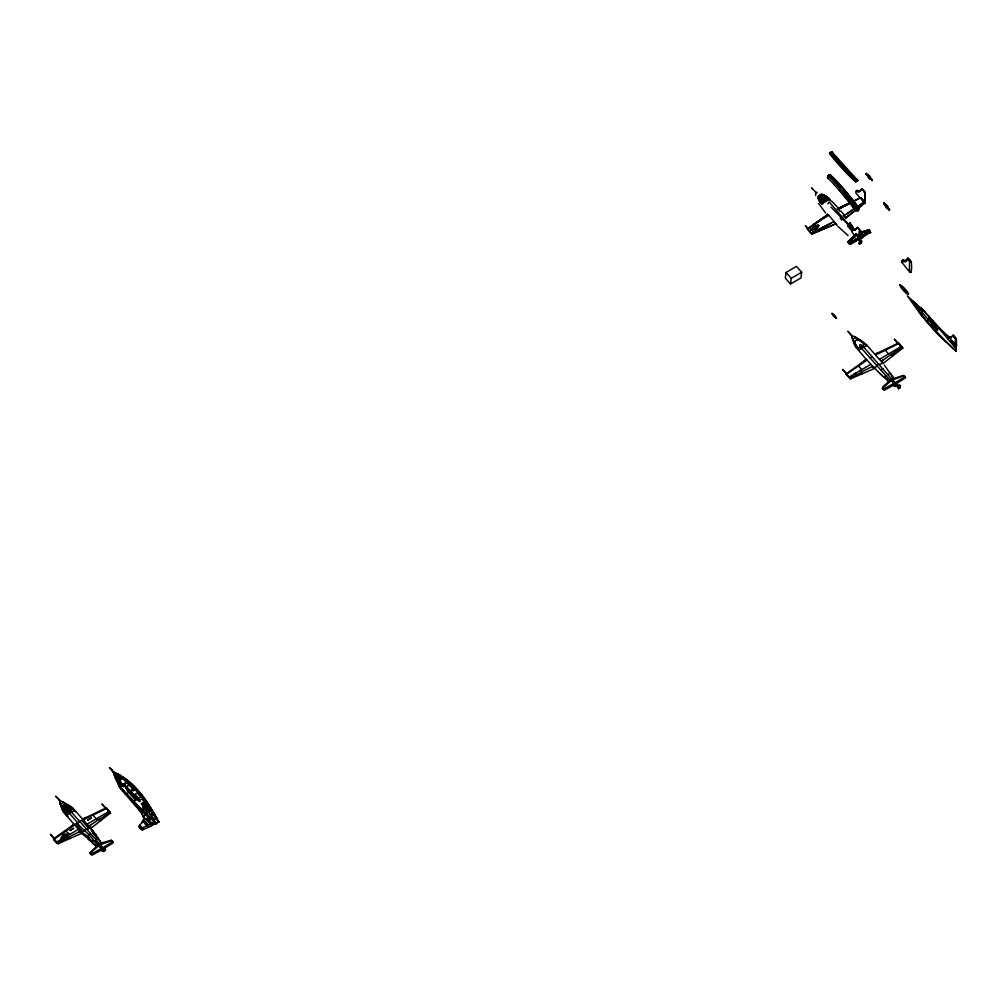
<?xml version="1.0" encoding="UTF-8"?>
<svg xmlns="http://www.w3.org/2000/svg" width="1007" height="1007" viewBox="0 0 1007 1007"><rect width="100%" height="100%" fill="white"/><g stroke="black" fill="none" stroke-linecap="round" stroke-linejoin="round"><path stroke-width="1.5" d="M91.662 829.541L91.071 828.32A5.173 4.242 6.9 0 1 91.209 828.018L110.443 813.09M883.303 363.779L867.04 345.414L860.532 339.988L855.698 337.622M956.071 351.065L956.31 345.313M860.746 231.081L860.582 240.623A14.249 11.681 6.9 0 1 858.266 239.2L858.254 239.251A14.312 11.631 5.7 0 0 860.104 240.396L860.607 231.157L857.549 227.418L860.746 231.081L859.991 241.315A14.312 11.744 6.9 0 1 857.712 239.83M118.008 775.126L118.234 776.284M856.114 190.915L855.837 193.004L864.774 203.074L865.114 192.564L864.107 191.116A9.164 3.348 61.8 0 0 863.326 190.147L862.005 188.85L859.109 191.657A6.898 2.845 57.3 0 1 857.763 191.771L857.498 191.682A6.936 2.857 57.3 0 1 856.302 191.04L857.486 190.348A6.936 2.53 61.8 0 0 858.543 191.066L858.782 191.179A6.898 2.518 61.8 0 0 859.978 191.154L862.03 188.838M862.949 200.242L864.963 202.91L865 192.627A9.151 3.562 59.6 0 0 861.728 189.001L859.135 191.62M910.869 261.669L910.63 261.329A8.434 3.285 59.6 0 0 908.352 258.875L907.42 259.416A8.434 3.285 59.6 0 1 909.699 261.883C908.289 276.233 912.77 275.918 911.285 261.744A9.151 3.562 59.6 0 0 908.012 258.119L905.23 261.631A7.452 2.895 59.6 0 1 902.297 260.775L903.153 259.693A6.722 2.618 59.6 0 0 905.784 260.473L908.012 258.119M864.799 200.531L864.774 203.074L864.9 192.689L863.767 191.305A9.164 3.789 57.3 0 0 862.898 190.399M119.38 776.951L118.461 776.535L119.279 776.687M117.743 777.366L117.467 776.838M116.661 775.793L116.85 774.836L117.164 775.466M851.746 225.895L851.532 224.825L852.212 226.109M86.451 837.27L83.43 834.375L83.946 833.947C85.595 833.544 91.587 841.55 89.396 837.988C87.508 835.999 80.661 833.393 85.708 836.037M117.529 777.379L117.353 776.8M119.468 778.159L119.329 778.361M825.941 196.529L825.979 197.108M859.563 231.698L859.651 230.641L859.613 232.869M956.537 345.288L956.247 342.783L956.524 345.401M922.664 309.111L921.896 315.934L937.97 334.211L955.97 351.153L955.328 350.6M830.976 207.064L852.4 228.954L852.186 230.905L847.365 225.933M927.636 322.039L927.976 318.892L937.681 330.095L922.286 312.724M935.528 324.002L935.339 325.764L928.706 318.363L928.869 315.871M921.858 309.225L907.408 295.932L921.82 315.934M786.039 272.494L785.347 278.196L790.545 284.037L800.968 277.907L801.66 272.205L796.461 266.364L786.039 272.494L791.238 278.335L790.545 284.037M815.557 191.997L811.642 187.831L812.108 188.599M812.095 233.939L812.309 232.416L822.971 227.607L821.183 228.476M812.095 233.876L812.309 232.416M813.316 232.529L814.776 231.169M825.551 200.72L826.03 201.815L825.186 201.123L826.067 199.927L827.918 200.708L826.835 199.99M822.694 227.28L823.965 228.954L822.694 227.28L833.695 221.741L835.432 224.209L833.695 221.741M851.016 202.306L837.371 208.877L849.165 203.124M828.509 215.045A5.299 2.064 59.6 0 1 828.774 215.284A116.774 45.479 59.6 0 1 835.659 223.516L837.031 225.241L835.256 224.058L811.894 234.027L807.375 228.941L827.754 214.478A4.808 1.876 59.6 0 0 827.263 214.025A3.197 1.246 59.6 0 0 827.691 214.478L827.741 214.529A5.299 2.064 59.6 0 1 828.245 214.818M845.641 217.663L855.233 210.589L853.974 208.915L844.03 215.674L845.855 218.104L844.067 215.951M845.943 218.041L855.258 210.463M848.939 243.14L848.763 242.888A10.498 8.61 6.9 0 1 848.108 242.058L856.378 233.888M870.186 232.579C869.607 230.024 865.756 236.293 858.845 239.578L862.256 237.576L850.5 244.122L849.82 243.379L853.105 241.491M846.535 214.252L853.974 208.915M852.136 231.132L852.564 229.042A8.383 5.299 -10.2 0 0 852.765 229.319L852.803 229.344M851.456 242.448L853.118 241.365L850.449 242.435L849.82 243.379L850.487 244.122L849.832 243.329M853.055 241.441L855.635 240.031M858.53 236.091A23.35 9.088 59.6 0 1 859.588 237.35L853.47 240.61M857.674 206.271L858.342 205.843M858.656 238.004L860.104 237.161L855.333 239.465M858.681 206.347L860.985 204.043M856.328 239.628L857.989 238.458M861.312 204.471L863.2 202.545M866.297 174.274L866.284 173.191L867.807 176.288A2.442 0.957 59.6 0 0 870.363 179.17L870.463 179.082M863.666 235.323L865.567 234.065L860.343 236.507M863.364 234.757L860.318 236.645M872.049 179.8L872.062 180.882L870.539 177.773A2.442 0.957 59.6 0 0 867.984 174.903L867.845 175.142M869.658 231.988L870.174 232.579L868.235 231.95L865.24 233.674M866.221 233.674L867.87 232.73L863.691 235.147M868.223 232L867.858 232.781M883.844 202.91L885.254 205.743A2.442 0.957 59.6 0 0 887.809 208.613L887.973 207.228A2.442 0.957 59.6 0 0 885.417 204.358L885.203 205.315M889.483 209.255L889.395 210.06L887.91 208.411L889.508 210.337L888.036 207.48M911.184 272.104L909.824 272.217L901.819 262.311L902.033 260.549M903.015 259.579L902.297 260.775M897.992 385.845L898.521 388.715L900.157 387.745L900.409 385.744L899.629 384.875L897.992 385.845L898.521 388.715M911.197 300.325L915.476 303.258M913.764 304.441L914.041 302.15M921.72 310.294L921.657 308.784M927.472 322.467L912.04 301.32M935.516 327.388L935.868 324.443M947.713 338.604L947.977 336.464M952.672 335.696L955.429 339.057L954.598 346.307L956.348 348.284M954.397 344.281L950.709 339.976A2.253 0.881 59.6 0 1 950.784 339.699L954.472 343.865M955.794 351.015L956.058 348.85M105.785 814.663L108.013 813.14M90.781 841.336C100.511 842.104 77.149 825.866 77.577 822.618L68.161 811.932L65.921 813.241L64.234 811.428A12.575 10.322 6.9 0 1 62.61 808.369C61.314 799.822 69.81 816.136 67.419 810.635A1.838 1.51 6.9 0 1 67.318 809.955L68.237 809.439L69.81 810.295L95.841 839.548M118.725 776.045L118.36 775.692M118.197 775.591L112.872 771.727L120.022 775.1L128.77 781.835A3.373 2.769 6.9 0 1 129.941 782.59L138.349 791.15A38.228 31.355 6.9 0 1 142.553 795.958L148.13 803.687L158.665 822.14L141.924 798.929L139.104 800.464L129.878 790.709L139.545 801.245L131.514 793.503L129.853 790.722L139.935 801.547L132.068 794.095L129.966 790.898A9.743 7.993 6.9 0 0 133.037 790.696L134.019 790.445M119.531 777.266L119.443 777.039M126.92 788.859L126.114 788.619L126.895 789.047M64.586 804.643L62.711 805.663L62.321 807.752A9.881 8.106 6.9 0 0 63.24 809.464L65.921 813.241M858.216 236.406L859.21 236.456L858.216 236.406L859.412 234.832M859.084 234.027L859.047 234.694L859.6 233.272M858.971 235.084L858.606 234.304M859.273 233.473L859.273 232.479M845.175 190.575L837.95 182.456A55.851 21.751 59.6 0 0 831.404 175.948L830.158 175.13L828.534 176.25A3.059 1.863 -49.3 0 0 827.754 178.088L827.603 178.176A3.411 1.573 20.5 0 1 827.376 177.798L828.144 175.847M117.92 775.314L124.566 780.412L132.181 788.217M64.586 811.453L67.545 809.59M856.944 208.323L856.605 208.625A136.297 53.081 59.6 0 0 842.607 191.179L835.344 182.884A58.217 22.67 59.6 0 0 828.522 176.099A3.097 1.888 -49.3 0 0 827.628 178.163L828.509 176.099A2.014 1.221 -49.3 0 1 829.315 175.407A2.681 0.881 56.3 0 0 828.409 175.608L827.59 176.993M91.788 841.625L89.925 839.46M824.217 196.768L821.85 198.027A32.677 12.726 59.6 0 0 819.912 196.428C815.746 194.792 819.786 203.414 822.077 204.119L826.13 200.317M818.15 196.856L818.477 197.712A29.216 11.379 59.6 0 1 820.491 199.285L821.347 199.877M860.079 346.597L859.638 345.753A1.85 1.51 6.9 0 1 859.6 345.049L860.469 344.532L862.105 345.388M91.297 829.076L91.171 827.817M815.796 227.456C816.262 224.611 811.063 228.312 814.323 228.249L814.864 229.445L815.393 228.337L816.815 228.325L816.085 227.708M62.535 806.431L63.227 805.6M141.911 822.606L144.832 821.788L144.693 821.108L145.348 821.876L143.661 821.8L144.807 818.59L144.051 815.871M816.539 192.853L816.211 193.206M849.606 223.755L849.681 222.623L849.593 223.932M854.578 230.049L849.832 222.811M836.49 318.413L835.458 316.45A11.757 9.642 6.9 0 0 834.74 315.581L834.665 315.506A7.527 6.18 6.9 0 0 832.046 313.416A7.527 6.18 6.9 0 0 833.67 316.097L833.733 316.185A11.757 9.642 6.9 0 0 834.513 316.991L836.49 318.413L832.046 313.416M118.801 777.706L117.945 777.857M67.343 809.88L68.3 812.083M61.565 839.209C60.307 838.164 62.749 834.602 64.952 834.287A2.606 2.14 6.9 0 1 65.921 834.513L66.248 834.677A4.053 3.323 6.9 0 1 66.6 834.929L68.904 834.211L66.701 834.992A5.274 4.318 6.9 0 0 66.21 834.652L66.11 834.602A2.694 2.203 6.9 0 0 64.964 834.274A2.341 1.913 6.9 0 0 63.579 834.526L63.164 834.778A2.316 1.901 6.9 0 0 62.623 835.42L63.177 837.623M118.209 776.259L118.952 776.246M64.914 804.492L67.57 805.147L72.441 809.414L70.402 810.937M89.824 852.879L91.864 855.233L101.266 850.185L103.129 851.532L105.546 850.16L104.552 848.259L113.401 842.595L111.286 840.279M155.921 823.65L158.741 822.014L158.489 820.957M897.791 385.278L896.847 383.352L905.696 377.688L903.619 375.359L894.078 378.431M856.605 208.625L856.642 208.55A136.524 53.17 59.6 0 0 842.632 191.078M816.941 192.84C817.432 190.789 813.946 194.351 816.161 193.583M69.407 813.467C63.617 818.376 60.848 805.864 59.69 801.194M851.972 336.3C852.904 340.983 856.567 353.91 861.526 348.284M61.616 840.555L66.538 838.541M99.328 843.904L98.648 843.728L111.324 840.266M890.868 378.77L893.914 378.468M128.002 791.087L129.135 791.074L128.367 791.225M156.135 823.713C154.675 823.676 141.685 819.685 150.635 819.786L135.014 804.19L118.675 785.347L140.703 808.634L155.582 821.863L156.135 823.713L127.436 795.429A374.591 307.223 6.9 0 1 121.721 788.758L116.699 781.168L113.539 772.596L109.461 767.611L114.332 772.696C135.492 781.369 148.47 803.385 158.842 821.939M62.635 805.814C60.949 806.796 64.435 811.277 62.572 808.18M839.007 190.122L841.361 192.803A133.969 52.175 59.6 0 1 852.841 206.926L855.157 209.997A3.411 2.102 42.4 0 0 855.686 210.438L857.599 211.105L859.172 208.625A3.323 3.222 -50.2 0 0 858.958 207.757L857.335 208.122M818.452 195.924L821.511 194.124L826.432 196.554M818.15 198.278L818.313 197.473M819.371 200.846L820.894 198.845M822.719 203.238L822.077 204.119L820.957 202.948L823.739 199.827L827.276 198.203M142.365 821.926L143.913 818.666L141.672 813.014L120.034 788.053L118.511 784.289M94.092 832.663C90.026 830.762 96.559 837.132 97.654 838.013C92.531 828.031 87.181 827.301 95.803 836.037M63.68 805.097L62.296 806.267A1.359 1.108 6.9 0 0 62.258 806.871L63.34 809.641M855.975 340.19L854.528 342.594L858.216 348.334L860.456 347.025L861.614 348.384L863.729 347.151L891.673 379.035M834.148 184.696L841.5 192.727A133.969 52.175 59.6 0 1 852.979 206.85L855.157 209.997L857.372 208.034M857.209 211.105L858.82 210.161M144.681 822.568C145.977 823.89 145.625 821.662 144.681 822.568M818.515 197.775L820.088 196.101L823.512 194.842M820.05 199.94L822.039 198.039M821.662 201.992L825.06 199.096M855.056 229.911L857.549 227.418M905.784 260.473L905.23 261.631L908.301 258.837M856.982 228.01L855.295 229.772A6.722 2.656 58.9 0 1 853.483 229.583A15.609 8.245 -15.1 0 0 853.206 229.42A13.154 7.653 -12.8 0 0 852.942 229.269A8.383 5.299 -10.2 0 0 852.577 229.055M951.325 337.043L949.689 337.584L945.472 334.324L920.587 307.651M146.607 824.091L146.506 823.222L145.65 823.411A1.284 1.045 6.9 0 0 145.31 823.676L145.449 824.041M861.438 189.19L862.609 190.122M119.72 785.901L121.822 784.667L118.096 779.582A4.683 3.839 6.9 0 0 117.391 778.826A4.242 3.474 6.9 0 0 115.679 777.908C116.774 777.694 125.334 785.447 119.481 785.536M89.787 852.904L96.546 846.333L91.41 841.94M883.768 377.071L885.971 375.687L889.911 379.752M888.539 381.729C890.012 375.875 898.093 389.659 894.845 384.548L884.159 390.326C876.87 385.278 896.796 383.34 883.063 376.429M856.441 233.964L848.75 242.146L857.095 234.883M856.214 233.775L847.831 241.894A10.662 8.748 6.9 0 0 848.813 243.216L849.631 244.034L849.052 243.467A10.548 8.66 6.9 0 0 850.046 244.374M850.16 240.132L848.725 242.121L857.121 234.719M854.918 340.907L854.578 341.373A1.359 1.108 6.9 0 0 854.553 341.965L855.623 344.734M96.244 846.635L97.327 845.653M857.146 234.568L848.133 242.272A28.221 10.989 59.6 0 0 848.989 243.329L849.002 243.203A30.046 11.706 59.6 0 0 848.309 242.397L848.297 242.385M102.5 849.379L103.998 850.839L98.371 845.981L90.051 853.37A4.808 3.94 6.9 0 0 90.353 853.785L90.567 854.024M890.666 381.074L882.308 388.425A4.808 3.94 6.9 0 0 882.648 388.878L882.912 389.168M819.295 196.944L820.176 196.189M63.227 809.477L68.854 806.078A12.839 10.523 6.9 0 0 67.293 804.983L63.781 805.034M59.337 843.237C57.336 844.546 52.918 840.178 54.202 838.315L73.977 824.305L83.455 834.35M862.458 373.66L861.111 372.149L872.138 366.573L874.013 368.675L850.474 378.859L845.981 374.063L866.259 359.411L878.746 372.363M54 838.479L50.35 834.325L54.227 838.29M841.852 187.503L836.968 182.04A57.965 22.582 59.6 0 0 830.171 175.294L830.158 175.142A58.217 22.67 59.6 0 1 836.968 181.915L844.244 190.235A136.297 53.081 59.6 0 1 858.241 207.669A3.059 0.692 -36.1 0 1 858.807 207.857L865.139 202.785L860.607 197.699L853.294 201.136M68.967 837.421L66.286 838.202M71.912 825.765L73.889 824.217M864.207 360.858L866.184 359.31L858.581 350.386M859.915 206.787L865.139 202.734M883.164 359.965L881.717 360.947L883.592 363.061L902.738 348.183L898.194 343.123L875.146 354.187L878.431 352.614M846.459 373.433L842.632 369.418L846.283 373.572M61.326 838.667L63.139 837.597L65.228 838.29A2.165 1.775 6.9 0 0 65.896 838.151L66.676 837.711A2.19 1.8 6.9 0 0 67.205 836.893L67.268 836.578A1.8 1.473 6.9 0 0 67.268 835.948L66.852 835.193M900.472 348.699L900.95 347.856M862.546 203.087L863.188 202.621M107.963 813.165L110.518 813.039M893.209 353.13L894.292 352.865M898.106 350.285L900.61 348.611M858.694 206.196L860.683 204.824M863.553 202.961L864.824 202.709M104.111 816.375L106.087 815.003M890.427 355.043L893.473 353.381M895.412 351.594L898.382 350.096M63.189 805.348L67.444 810.887M74.682 825.048L54.252 839.095M846.535 374.189L866.964 360.141M91.31 827.955L89.434 825.853L90.869 824.871M104.376 816.199L98.145 819.95M901.215 348.107L902.083 347.579M863.565 202.885L864.963 202.91M89.434 825.853L99.378 819.119M881.717 360.947L891.661 354.212M821.939 197.951L825.904 196.352L828.623 198.291M894.153 352.966L895.374 351.569M64.561 837.446L62.963 836.817L64.007 836.15L63.68 834.929L65.014 835.596C67.268 833.783 64.612 836.867 66.865 836.943L65.417 836.943L64.901 838.063L64.637 837.434M857.662 206.448L858.329 206.007M820.403 220.457L807.375 228.941L811.906 233.989L833.494 224.8M861.325 204.358L862.558 202.999M850.046 244.374L870.539 232.176M911.285 261.744L909.976 262.16M62.321 807.69L67.104 804.883L69.156 806.343M857.121 208.26L858.279 207.58A3.097 0.705 -36.1 0 1 858.921 207.782M120.299 779.053L121.356 778.386M840.404 208.134L845.54 204.95M144.555 823.374L146.141 822.392M146.216 825.299L147.777 824.343M150.786 826.256L147.576 827.326L156.349 823.424M848.876 243.279L848.07 242.171M828.774 215.284L813.794 224.322L827.792 214.617M867.619 232.441L868.223 232.063M812.561 228.085L810.459 229.344C811.579 232.063 813.291 228.69 815.204 229.697A2.442 2.027 6.8 0 0 817.155 228.551C819.799 224.712 818.955 225.065 814.6 225.631A2.442 2.027 5.9 0 0 812.649 226.789L813.555 229.206L811.264 229.974M810.748 229.395L812.699 228.224M865.214 233.851L865.919 233.498M862.647 235.386L863.339 234.971M811.076 229.76L812.951 228.639M816.652 226.437L818.515 225.329M816.841 226.651C822.48 225.304 814.512 224.46 817.105 227.091M860.305 236.783L860.998 236.368M853.772 240.975L855.66 239.855M74.178 810.66L74.757 810.32L91.008 828.597M867.04 345.414L863.842 347.277M65.946 831.052L69.496 834.551M823.071 197.196L819.774 194.515L820.969 195.509L821.901 195.043M820.982 195.522L821.75 196.05M823.789 197.938L824.569 198.58L822.379 196.68A36.617 14.262 59.6 0 0 820.29 194.993L820.365 194.943A36.617 14.262 59.6 0 1 822.455 196.642L821.687 196.088M825.312 201.211L827.2 200.103M852.778 241.063L853.772 241.051M849.832 243.354L850.449 242.385M791.238 278.335L801.66 272.205M901.819 262.311L902.75 261.757M59.602 800.338L55.612 796.185L60.647 800.955A34.968 28.687 6.9 0 1 63.517 802.164L60.344 804.316M851.57 335.671L852.929 336.048A34.968 28.687 6.9 0 1 855.812 337.257L852.627 339.409A22.557 18.504 6.9 0 1 852.035 336.376L847.894 331.278L851.897 335.432M113.439 771.79L115.201 777.719M114.458 775.805L117.643 773.93M116.107 779.632L117.416 778.864M70.805 807.803L67.57 809.628M117.102 781.659L118.876 780.614M67.859 811.592L69.898 810.396M66.021 813.102L67.721 812.146M864.51 344.293L860.456 347.025M71.447 812.07L69.244 813.19M71.673 812.133C79.402 809.98 66.512 803.863 63.403 802.516M128.229 782.061L128.921 781.646M126.127 788.129L126.832 788.317L126.013 787.512M126.013 788.494L127.046 788.443M126.404 788.393L126.467 788.355M128.317 790.482C127.788 790.117 126.064 789.198 128.254 789.236M127.423 789.035L128.606 790.52L127.851 790.973L127.977 790.205M134.069 788.217L134.862 787.751M125.346 794.233L126.165 793.755M77.577 822.618L75.739 823.701L82.436 831.241L84.248 830.171M79.78 821.322L81.592 820.264L88.301 827.792L86.489 828.862M126.19 793.957L128.758 792.446L135.328 799.936L132.861 801.333M77.728 822.782L79.931 821.498M861.74 348.535L870.023 357.888L872.226 356.591M86.136 817.508L82.851 819.081L105.873 808.017L109.788 812.397M66.16 834.627L68.338 833.406M61.037 838.327L62.837 837.258M56.845 841.978L78.584 829.214M87.181 824.179L108.92 811.415L107.346 812.334M849.115 377.084L870.879 364.307M879.476 359.272L901.202 346.509L899.641 347.428M853.911 374.314L855.988 373.094M859.537 371.004L861.69 369.707M131.98 801.648L132.836 801.144M84.399 830.347L86.64 829.025M133.276 801.698L137.393 799.281M876.694 365.44L878.935 364.119M81.869 832.726L84.903 830.901M87.143 829.592L90.24 827.779M874.126 367.794L877.185 365.994L885.921 375.724M879.426 364.685L882.598 362.961M93.097 831.618L91.65 829.642L93.047 831.606M88.566 834.967L90.492 833.406M880.848 370.06L883.026 368.776M95.476 834.639L101.506 843.413L97.943 838.013M888.073 374.466L890.314 373.144L893.788 378.519L884.398 365.201M143.271 816.249L146.267 814.487M101.329 848.523L90.819 854.276M100.574 844.684L102.613 847.768L112.822 841.776A7.968 6.533 6.9 0 0 112.18 840.971A4.808 3.94 6.9 0 0 111.79 840.606L100.574 844.684L100.058 843.879M893.624 383.617L883.051 389.319M892.869 379.777L894.908 382.861L905.117 376.87A7.968 6.533 6.9 0 0 904.475 376.064A4.808 3.94 6.9 0 0 904.085 375.699L892.869 379.777L892.353 378.972M145.298 824.255L146.909 823.311M103.218 851.519L101.292 850.172L102.538 849.442L99.882 845.88A1.422 1.171 6.9 0 1 100.486 846.157C102.16 847.529 103.419 849.354 104.917 848.863M892.743 381.225A1.422 1.171 6.9 0 0 892.189 380.973L892.164 380.973A1.422 1.171 6.9 0 1 892.768 381.25L895.575 383.994L897.212 383.957M152.712 820.378L156.563 818.112M146.795 824.242L147.702 824.607L146.997 825.778L142.088 827.981L143.435 829.541M150.119 823.374L147.312 819.585L152.17 825.45L146.015 819.899A1.498 1.234 6.9 0 1 146.141 819.408L146.204 819.346A2.253 1.85 6.9 0 1 146.607 819.043L148.57 819.283L150.484 823.097M895.513 386.625C890.603 383.957 898.659 388.778 897.375 384.246M898.76 386.701L900.409 385.744M155.783 823.323L158.816 821.548M909.699 261.883L910.63 261.329M861.35 236.494L862.999 235.537M145.612 813.631L151.629 810.144M852.816 241.189L853.458 240.786M857.637 238.332L858.329 237.942M119.984 785.611L118.285 784.252L121.746 790.042M850.437 242.486L851.129 242.095M855.308 239.679L856 239.288M57.751 843.035L61.024 840.87M150.068 814.361L153.215 812.548M838.39 209.632L850.588 202.684M128.342 782.124L119.43 787.134M118.197 783.798L120.274 782.628M148.281 812.07L150.081 811.05L148.016 808.671L146.242 809.666L154.335 819.383M66.235 812.976L63.68 810.295M134.208 788.305L129.979 790.659L124.453 784.277M68.841 837.069L69.533 836.691M820.579 219.602L824.393 217.487M128.204 789.903L127.234 790.168L127.851 789.853M844.533 206.183L849.895 203.351M853.911 201.236L860.607 197.699M60.898 840.933L61.654 840.618M817.697 229.848L818.414 229.483M814.764 231.283L815.431 230.943M820.441 228.828L818.729 229.709M833.658 222.069L836.125 224.234M850.034 378.128L861.388 372.452M824.569 198.58L826.193 200.28L828.434 199.373L830.221 199.89M875.826 354.942L898.622 343.614M83.531 819.849L106.339 808.52M815.771 231.182L818.011 230.087M822.669 227.494L830.851 223.453M126.97 789.815L127.813 789.412M820.139 228.614L820.869 228.274M812.297 232.491L813.266 232.466M856.277 339.963L859.374 339.963L864.736 344.507M147.752 827.527L142.1 830.02L139.369 827.301L138.903 826.332L143.359 820.579L143.913 818.288L143.233 815.594L138.916 809.741M81.542 833.381L58.33 843.677C50.161 833.934 53.774 841.084 58.167 843.765M105.697 808.118L101.971 804.014L105.471 808.218M869.519 231.069L868.877 230.313L861.035 233.183M891.925 354.502L893.045 355.71M99.718 819.371L100.763 820.617M861.01 233.423L868.374 230.603L860.796 232.579M859.89 233.725L868.374 230.59L860.343 232.793M858.128 207.706L858.279 207.58A136.524 53.17 59.6 0 0 844.256 190.109M78.873 831.971L79.956 831.593M860.33 232.441L868.399 229.81A10.662 8.748 6.9 0 1 869.645 230.981L870.35 231.887L869.582 231.107A28.221 10.989 59.6 0 1 868.638 230.011L868.877 230.313A30.046 11.706 59.6 0 1 869.582 231.107L869.935 231.497M860.393 232.604L868.512 230.087A10.498 8.61 6.9 0 1 869.331 230.855L868.475 229.898L869.519 231.056M826.118 198.429L828.169 198.165L829.378 199.336M146.317 824.255L145.486 824.078M857.095 339.611L861.438 341.436M146.493 809.905L147.009 809.766A2.593 2.127 6.9 0 0 147.714 809.364L147.903 809.2A2.643 2.165 6.9 0 0 148.319 808.634L148.407 808.42A3.424 2.807 6.9 0 0 148.532 807.702M133.667 790.608L132.471 788.557M142.805 829.718L140.854 829.088L138.953 826.269M81.806 833.532L82.7 833.607M118.675 776.712L119.229 776.762M125.044 786.845L126.24 787.008M126.165 788.582L127.159 788.557M859.978 191.154L859.626 191.267A6.722 2.618 59.6 0 1 856.869 190.575L856.73 190.449M822.706 194.804L823.802 194.955M60.445 804.266L60.319 804.253A22.557 18.504 6.9 0 1 59.753 801.282L59.275 800.578M70.289 810.711L67.859 809.452M62.346 807.173L62.258 806.871A1.422 1.171 6.9 0 1 62.522 805.927L62.56 805.927M68.048 809.427L69.231 809.804L63.995 804.87M64.511 838.239L66.752 837.648L67.268 835.961M128.103 789.526L126.945 788.72L128.669 790.482L128.04 790.558M115.113 777.391L115.541 777.442A3.575 2.933 6.9 0 1 116.724 777.819L117.416 778.247A4.909 4.015 6.9 0 1 118.247 779.066L122.93 785.208M145.373 809.93L144.794 809.817A2.694 2.215 6.9 0 1 143.812 809.351A3.235 2.656 6.9 0 1 143.221 808.797L142.944 808.369A3.021 2.48 6.9 0 1 142.704 807.224A3.273 2.681 6.9 0 1 142.793 806.745L142.868 806.531A2.58 2.115 6.9 0 1 143.258 805.952L144.366 805.285A2.87 2.354 6.9 0 1 145.423 805.109L146.002 805.159A3.071 2.518 6.9 0 1 147.928 806.154L148.23 806.569M115.264 777.731L118.411 779.909M822.442 194.338L823.411 194.842A29.216 11.379 59.6 0 1 825.299 196.365L826.155 197.045M99.378 843.942L95.728 839.41L98.031 838.051L95.69 835.873M114.294 772.659C134.422 780.928 146.519 800.716 157.193 818.741M78.332 829.365L79.024 829.68M855.61 337.169L866.826 345.225M63.328 802.063L74.543 810.132M125.787 787.587L126.618 788.229M824.569 195.371L826.533 196.617M860.431 232.051L859.235 230.88M93.991 832.676L93.11 832.072L93.978 833.28C92.921 833.884 96.81 836.527 95.438 834.576M100.448 846.132L101.833 847.265M64.775 804.58L71.434 809.968M852.979 229.483L853.03 229.52A15.609 8.245 -15.1 0 0 853.281 229.672L853.307 229.697A6.722 2.58 60.3 0 0 854.893 229.999M953.1 335.155L956.398 339.283M821.397 194.477L822.241 195.056A32.677 12.726 59.6 0 1 824.179 196.655L825.211 197.586M850.462 378.871L846.044 373.748L850.613 378.77M67.079 804.895L64.889 804.48L71.648 809.88M947.965 337.03L950.898 338.503L951.628 336.816M852.438 226.285L853.067 228.501L852.388 227.595M98.371 845.981L93.538 840.442M848.083 235.575L837.95 226.437M825.375 196.428L828.497 199.373M822.568 198.794L824.909 201.148L821.863 198.152A32.677 12.726 59.6 0 0 819.836 196.478M837.371 208.877L837.308 208.827A5.299 2.064 59.6 0 1 837.61 208.978M821.271 199.952L823.613 202.281M91.738 842.23L95.149 845.213A33.13 27.164 6.9 0 0 96.559 846.321M883.705 377.033L887.356 380.243A33.13 27.164 6.9 0 0 888.854 381.414M946.593 342.304L927.548 321.963M953.553 348.963L933.199 329.125L919.605 312.862M880.382 373.924L882.522 375.926L878.973 372.565M825.677 198.027C822.127 194.829 829.617 197.221 829.818 199.449M831.568 201.06L837.874 207.618M921.695 310.508L915.489 303.308L917.78 306.518M847.919 241.982L849.178 243.392M125.812 779.494L143.925 799.218L151.793 810.22M827.804 198.719L828.434 199.373L827.364 199.701L825.602 198.052M922.437 311.654L917.201 306.178A4.909 1.913 59.6 0 1 916.446 305.272L915.967 304.567A3.575 1.385 59.6 0 1 915.388 303.472L915.237 303.094M820.869 202.848L820.466 202.42A29.19 22.67 1 0 1 818.867 200.003L818.351 199.021M840.203 218.343L841.776 220.03M863.742 347.163L862.684 346.03M102.198 847.63L102.538 847.995A18.252 14.967 6.9 0 1 103.356 849.002L104.501 850.563L102.613 847.768M807.954 228.513L805.31 225.732L807.803 228.627M898.005 343.211L894.266 339.12L897.753 343.311M955.089 338.251L956.474 339.774M858.933 238.81L860.582 240.635A14.249 11.681 6.9 0 0 860.104 239.263A14.249 11.58 5.7 0 1 860.582 240.635M942.59 331.177L949.45 337.496L950.759 337.572L953.138 335.13L953.881 335.759L956.398 338.755L956.423 342.984M925.169 311.792L920.499 307.437L924.35 311.465A374.591 145.889 59.6 0 1 930.216 317.935L956.36 349.165M95.489 840.606L103.431 848.977M830.511 203.49L852.514 229.08M840.216 188.473L835.332 182.997A57.965 22.582 59.6 0 0 828.534 176.25A2.001 1.221 -49.3 0 1 830.183 175.281A3.059 1.863 -49.3 0 1 831.065 175.721M870.589 178.025L872.188 179.825M866.36 173.783L867.77 175.369M870.589 178.541L872.012 180.127M866.335 173.959L867.757 175.558M870.564 178.717L871.986 180.303M866.158 174.249L867.757 176.036M885.317 204.572L883.731 202.646L885.203 205.491M883.806 203.238L885.216 204.824M888.036 207.983L889.445 209.582M883.781 203.414L885.203 205.013M888.01 208.159L889.42 209.758M853.949 209.141L855.233 210.589M859.777 231.572C858.933 230.188 861.854 233.272 859.739 230.741M857.951 235.676L860.595 238.621A22.003 8.572 59.6 0 0 859.638 237.413M899.817 284.754L908.402 294.396A2.115 1.737 6.9 0 0 908.138 292.949L906.388 290.595A22.683 18.604 6.9 0 0 905.029 288.933L904.878 288.782A14.526 11.908 6.9 0 0 899.817 284.754A14.526 11.908 6.9 0 0 902.952 289.915L903.078 290.079A22.683 18.604 6.9 0 0 904.588 291.652L906.803 293.742A2.115 1.737 6.9 0 0 908.402 294.396M885.279 350.247L888.564 353.935M899.389 386.877L900.157 387.745M877.185 365.994L870.023 357.888M858.518 365.969L861.791 369.645M154.864 824.204L153.114 822.241L147.525 825.476L146.581 824.746M139.885 825.161L142.264 827.842M92.996 815.154L96.269 818.842M86.464 837.283L90.227 840.832L88.1 838.831L89.51 839.284L88.44 837.308L86.212 836.213L86.791 837.371M81.718 833.582L79.843 831.48L68.816 837.056L70.175 838.567M860.859 197.888L862.256 199.462M836.767 160.541L841.273 165.639A115.478 44.975 59.6 0 0 856.819 181.323A4.179 2.404 -47.7 0 0 857.813 180.618L831.782 151.767L829.365 153.177A50.249 19.574 59.6 0 0 835.621 161.12L840.09 166.168A115.176 44.862 59.6 0 0 855.598 181.814L855.912 181.751A4.406 2.543 -47.7 0 0 856.819 181.31L856.806 181.109A115.176 44.862 59.6 0 1 841.298 165.463L836.83 160.415A50.249 19.574 59.6 0 1 830.574 152.472L830.511 152.598A4.406 0.982 -36 0 1 829.642 153.064L855.598 181.814L858.014 180.391A115.176 44.862 59.6 0 1 842.507 164.758L838.038 159.698A50.249 19.574 59.6 0 1 831.782 151.767L831.442 152.007A4.406 0.982 -36 0 1 830.511 152.598A50.551 19.687 59.6 0 0 836.804 160.579M811.604 230.364L810.862 229.508M95.161 840.807L100.083 846.384M842.67 187.969L845.037 190.65A133.969 52.175 59.6 0 1 856.516 204.773L858.958 207.769M827.842 203.691L829.365 202.168L830.095 203.011M863.767 191.305L864.799 192.564M66.827 815.909L66.286 815.28L73.977 824.305M894.795 384.473L892.378 381.489M840.908 211.042L843.841 214.541M830.272 199.952L830.46 200.909M844.03 215.674L844.961 216.82M852.4 228.941L852.174 230.918L850.789 229.143M825.614 213.006L818.578 203.464M895.575 383.994L896.784 385.656L894.908 382.861M862.395 199.361L865.051 202.91M864.107 191.116L865.026 192.438M852.4 232.541L854.125 234.87A22.343 18.327 6.9 0 0 854.993 235.978M849.82 223L850.991 224.913M858.379 350.159L854.477 344.117L852.891 339.258M66.097 815.066L62.195 809.011L60.609 804.165M120.349 785.523L116.069 778.021M853.332 228.513L853.999 229.483M92.103 830.095L92.77 831.077M62.547 805.89L66.714 812.775M105.219 849.404L105.534 850.122M815.544 194.653L815.746 195.673M849.379 243.442A29.279 11.681 59.9 0 1 850.072 244.26M860.62 238.672A23.539 9.164 59.6 0 1 859.198 237.249M850.072 243.933A29.669 11.278 59.2 0 1 849.052 242.813M869.91 231.635A29.279 11.115 59.3 0 1 870.602 232.441M869.708 231.27A10.498 8.61 6.9 0 1 870.489 232.365M870.602 232.655A29.606 11.807 59.9 0 1 869.544 231.509M839.083 210.438A116.774 45.479 59.6 0 1 839.775 211.231M843.224 215.347A116.774 45.479 59.6 0 1 843.916 216.178M852.136 232.051A2.09 1.712 6.9 0 1 852.06 231.522M860.179 240.66A14.287 11.719 6.9 0 1 860.469 241.567M858.405 210.148A2.681 0.843 58.2 0 0 857.549 207.983A2.681 1.246 61 0 1 858.153 210.299M827.729 178.101A55.851 21.751 59.6 0 1 834.287 184.608M855.182 209.985A3.097 0.705 -36.1 0 1 856.63 208.537M828.157 175.759A2.681 1.208 63 0 1 829.315 175.432M830.158 175.13A2.832 1.724 -49.3 0 1 831.09 175.495L831.266 176.024A55.851 21.751 59.6 0 1 832.764 177.396M833.494 178.088A55.851 21.751 59.6 0 1 834.941 179.51M835.659 180.253A55.851 21.751 59.6 0 1 837.811 182.531M906.162 261.09A7.452 2.908 59.6 0 1 903.556 260.486M147.739 818.288A1.926 1.573 6.9 0 0 147.035 818.376L145.826 819.056A2.58 2.115 6.9 0 0 145.549 819.358M148.268 806.62A3.071 2.518 6.9 0 1 148.583 807.778M146.581 809.867A2.643 2.165 6.9 0 1 145.474 809.892M64.02 810.773A4.217 3.449 6.9 0 1 63.328 809.54M146.506 808.105L146.468 809.527L145.449 808.382L143.686 808.596L144.605 807.375L143.674 806.166L145.36 806.708L146.506 805.575L146.531 807.06L148.205 807.652L146.506 808.105M126.555 781.936C117.328 789.929 119.405 770.519 126.555 781.936M116.044 774.698L115.201 774.056L116.044 774.698M917.918 309.325C924.489 323.36 921.015 301.861 917.918 309.325M954.472 343.903L956.373 346.27L951.25 340.643L954.46 344.016M859.739 243.178C861.174 244.789 862.13 239.918 859.739 243.178M869.96 176.817L870.312 178.692L867.908 176.024L868.638 176.288L868.487 175.18L869.96 176.817M887.406 206.259L887.746 208.147L885.342 205.466L886.084 205.73L885.933 204.635L887.406 206.259M151.667 824.733L147.223 819.61L151.667 824.733M145.864 823.663L145.927 824.066A1.523 1.246 6.9 0 0 146.519 823.713L145.864 823.663M92.732 841.109L91.486 840.442L92.732 841.109M140.854 797.078L138.714 798.501L134.938 794.208L137.304 793.088L140.854 797.078M111.047 769.109L112.394 770.682L111.047 769.109M66.852 815.305L67.708 816.262L66.852 815.305M74.971 810.622L75.802 811.554L74.971 810.622M123.584 785.221L122.653 785.762L123.521 786.794L124.453 786.253L123.584 785.221M130.318 784.176L129.563 784.617L130.318 784.176M128.43 785.372L127.662 785.812L128.43 785.372M73.561 828.409L70.062 830.46L73.561 828.409M91.272 818.011L87.785 820.05L91.272 818.011M142.402 803.322L144.139 805.336L142.402 803.322M146.959 811.214L145.977 811.793L146.682 812.573L147.664 811.994L146.959 811.214M143.019 802.831L141.207 803.838L143.284 806.229L145.046 805.222L143.019 802.831M120.588 777.857L118.31 779.066L115.39 775.39L117.693 774.207L120.588 777.857M152.309 813.895L151.692 814.21L153.454 815.229L152.309 813.895M147.651 809.389L149.263 811.315L147.651 809.389M96.42 837.534L97.175 838.554L96.42 837.534M898.735 343.148L902.864 348.107L898.798 343.173M106.44 808.055L110.581 813.014L106.503 808.08M928.039 318.917L937.542 329.944L928.039 318.917M130.381 791.792L126.706 787.663L130.91 792.899L130.381 791.792M859.802 243.807A1.938 0.818 -41.7 0 0 861.854 241.353A1.938 0.818 -41.7 0 0 859.323 242.372A1.938 0.818 -41.7 0 0 859.802 243.807"/></g></svg>
